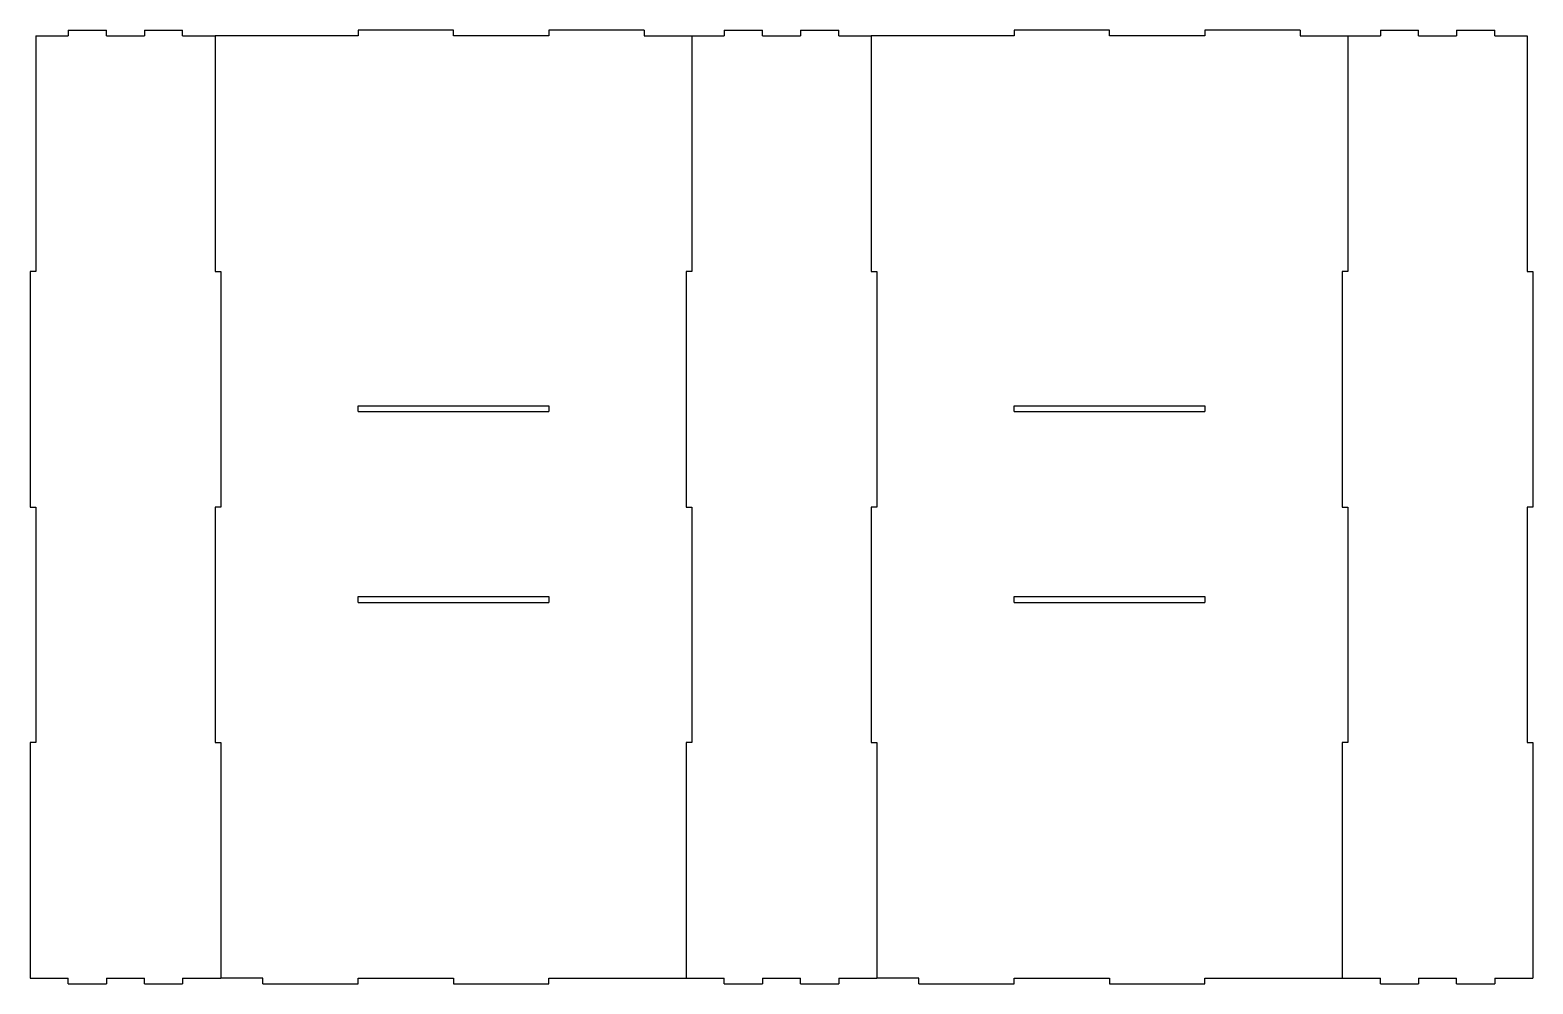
# Model space of a CAD drawing. Header units: millimetres. Extents: x -96 to 4714, y -506 to 1656.
# Drawn here: x 2313 to 3101, y 576 to 1076 of the extents above; entities that cross this region are included whole.
import ezdxf

# ---------------------------------------------------------------- set-up
doc = ezdxf.new("R2010")
doc.units = ezdxf.units.MM
doc.layers.add('Capa2', color=1, linetype='Continuous')

msp = doc.modelspace()

# ---------------------------------------------------------------- linework, layer by layer
at = {"layer": 'Capa2'}
for p, q in [((2316.109, 1072.801), (2316.109, 949.301)), ((2316.109, 1072.801), (2333.109, 1072.801)), ((2333.109, 1075.801), (2333.109, 1072.801)), ((2333.109, 1075.801), (2353.109, 1075.801)), ((2353.109, 1072.801), (2353.109, 1075.801)), ((2353.109, 1072.801), (2373.109, 1072.801)), ((2373.109, 1075.801), (2373.109, 1072.801)), ((2373.109, 1075.801), (2393.109, 1075.801)), ((2393.109, 1072.801), (2393.109, 1075.801)), ((2393.109, 1072.801), (2410.109, 1072.801)), ((2485.109, 1072.801), (2410.109, 1072.801)), ((2410.109, 1072.801), (2410.109, 949.301)), ((2535.109, 1075.801), (2485.109, 1075.801)), ((2485.109, 1075.801), (2485.109, 1072.801)), ((2535.109, 1072.801), (2535.109, 1075.801)), ((2585.109, 1072.801), (2535.109, 1072.801)), ((2635.109, 1075.801), (2585.109, 1075.801)), ((2585.109, 1075.801), (2585.109, 1072.801)), ((2635.109, 1075.801), (2635.109, 1072.801)), ((2635.109, 1072.801), (2660.109, 1072.801)), ((2660.109, 1072.801), (2660.109, 949.301)), ((2660.109, 1072.801), (2677.109, 1072.801)), ((2677.109, 1075.801), (2677.109, 1072.801)), ((2677.109, 1075.801), (2697.109, 1075.801)), ((2697.109, 1072.801), (2697.109, 1075.801)), ((2697.109, 1072.801), (2717.109, 1072.801)), ((2717.109, 1075.801), (2717.109, 1072.801)), ((2717.109, 1075.801), (2737.109, 1075.801)), ((2737.109, 1072.801), (2737.109, 1075.801)), ((2737.109, 1072.801), (2754.109, 1072.801)), ((2754.109, 1072.801), (2754.109, 949.301)), ((2829.109, 1072.801), (2754.109, 1072.801)), ((2879.109, 1075.801), (2829.109, 1075.801)), ((2829.109, 1075.801), (2829.109, 1072.801)), ((2879.109, 1072.801), (2879.109, 1075.801)), ((2929.109, 1072.801), (2879.109, 1072.801)), ((2979.109, 1075.801), (2929.109, 1075.801)), ((2929.109, 1075.801), (2929.109, 1072.801)), ((2979.109, 1075.801), (2979.109, 1072.801)), ((2979.109, 1072.801), (3004.109, 1072.801)), ((3004.109, 1072.801), (3004.109, 949.301)), ((3004.109, 1072.801), (3021.109, 1072.801)), ((3021.109, 1075.801), (3021.109, 1072.801)), ((3021.109, 1075.801), (3041.109, 1075.801)), ((3041.109, 1072.801), (3041.109, 1075.801)), ((3041.109, 1072.801), (3061.109, 1072.801)), ((3061.109, 1075.801), (3061.109, 1072.801)), ((3061.109, 1075.801), (3081.109, 1075.801)), ((3081.109, 1072.801), (3081.109, 1075.801)), ((3081.109, 1072.801), (3098.109, 1072.801)), ((3098.109, 1072.801), (3098.109, 949.301)), ((2316.109, 949.301), (2313.109, 949.301)), ((2313.109, 949.301), (2313.109, 825.801)), ((2410.109, 949.301), (2413.109, 949.301)), ((2413.109, 949.301), (2413.109, 825.801)), ((2660.109, 949.301), (2657.109, 949.301)), ((2657.109, 949.301), (2657.109, 825.801)), ((2754.109, 949.301), (2757.109, 949.301)), ((2757.109, 949.301), (2757.109, 825.801)), ((3004.109, 949.301), (3001.109, 949.301)), ((3001.109, 949.301), (3001.109, 825.801)), ((3098.109, 949.301), (3101.109, 949.301)), ((3101.109, 949.301), (3101.109, 825.801)), ((2485.109, 875.801), (2485.109, 878.801)), ((2485.109, 878.801), (2585.109, 878.801)), ((2485.109, 875.801), (2585.109, 875.801)), ((2585.109, 878.801), (2585.109, 875.801)), ((2829.109, 875.801), (2829.109, 878.801)), ((2829.109, 878.801), (2929.109, 878.801)), ((2829.109, 875.801), (2929.109, 875.801)), ((2929.109, 878.801), (2929.109, 875.801)), ((2313.109, 825.801), (2316.109, 825.801)), ((2316.109, 825.801), (2316.109, 702.301)), ((2413.109, 825.801), (2410.109, 825.801)), ((2410.109, 825.801), (2410.109, 702.301)), ((2657.109, 825.801), (2660.109, 825.801)), ((2660.109, 825.801), (2660.109, 702.301)), ((2757.109, 825.801), (2754.109, 825.801)), ((2754.109, 825.801), (2754.109, 702.301)), ((3001.109, 825.801), (3004.109, 825.801)), ((3004.109, 825.801), (3004.109, 702.301)), ((3101.109, 825.801), (3098.109, 825.801)), ((3098.109, 825.801), (3098.109, 702.301)), ((2485.109, 775.801), (2485.109, 778.801)), ((2485.109, 778.801), (2585.109, 778.801)), ((2485.109, 775.801), (2585.109, 775.801)), ((2585.109, 778.801), (2585.109, 775.801)), ((2829.109, 775.801), (2829.109, 778.801)), ((2829.109, 778.801), (2929.109, 778.801)), ((2829.109, 775.801), (2929.109, 775.801)), ((2929.109, 778.801), (2929.109, 775.801)), ((2316.109, 702.301), (2313.109, 702.301)), ((2313.109, 702.301), (2313.109, 578.801)), ((2410.109, 702.301), (2413.109, 702.301)), ((2413.109, 702.301), (2413.109, 578.801)), ((2660.109, 702.301), (2657.109, 702.301)), ((2657.109, 702.301), (2657.109, 578.801)), ((2754.109, 702.301), (2757.109, 702.301)), ((2757.109, 702.301), (2757.109, 578.801)), ((3004.109, 702.301), (3001.109, 702.301)), ((3001.109, 702.301), (3001.109, 578.801)), ((3098.109, 702.301), (3101.109, 702.301)), ((3101.109, 702.301), (3101.109, 578.801)), ((2313.109, 578.801), (2333.109, 578.801)), ((2333.109, 575.801), (2333.109, 578.801)), ((2333.109, 575.801), (2353.109, 575.801)), ((2353.109, 578.801), (2353.109, 575.801)), ((2353.109, 578.801), (2373.109, 578.801)), ((2373.109, 575.801), (2373.109, 578.801)), ((2373.109, 575.801), (2393.109, 575.801)), ((2393.109, 578.801), (2393.109, 575.801)), ((2393.109, 578.801), (2413.109, 578.801)), ((2435.109, 578.801), (2413.109, 578.801)), ((2435.109, 575.801), (2435.109, 578.801)), ((2435.109, 575.801), (2485.109, 575.801)), ((2485.109, 575.801), (2485.109, 578.801)), ((2485.109, 578.801), (2535.109, 578.801)), ((2535.109, 578.801), (2535.109, 575.801)), ((2535.109, 575.801), (2585.109, 575.801)), ((2585.109, 575.801), (2585.109, 578.801)), ((2585.109, 578.801), (2657.109, 578.801)), ((2657.109, 578.801), (2677.109, 578.801)), ((2677.109, 575.801), (2677.109, 578.801)), ((2677.109, 575.801), (2697.109, 575.801)), ((2697.109, 578.801), (2697.109, 575.801)), ((2697.109, 578.801), (2717.109, 578.801)), ((2717.109, 575.801), (2717.109, 578.801)), ((2717.109, 575.801), (2737.109, 575.801)), ((2737.109, 578.801), (2737.109, 575.801)), ((2737.109, 578.801), (2757.109, 578.801)), ((2779.109, 578.801), (2757.109, 578.801)), ((2779.109, 575.801), (2779.109, 578.801)), ((2779.109, 575.801), (2829.109, 575.801)), ((2829.109, 575.801), (2829.109, 578.801)), ((2829.109, 578.801), (2879.109, 578.801)), ((2879.109, 578.801), (2879.109, 575.801)), ((2879.109, 575.801), (2929.109, 575.801)), ((2929.109, 575.801), (2929.109, 578.801)), ((2929.109, 578.801), (3001.109, 578.801)), ((3001.109, 578.801), (3021.109, 578.801)), ((3021.109, 575.801), (3021.109, 578.801)), ((3021.109, 575.801), (3041.109, 575.801)), ((3041.109, 578.801), (3041.109, 575.801)), ((3041.109, 578.801), (3061.109, 578.801)), ((3061.109, 575.801), (3061.109, 578.801)), ((3061.109, 575.801), (3081.109, 575.801)), ((3081.109, 578.801), (3081.109, 575.801)), ((3081.109, 578.801), (3101.109, 578.801))]:
    msp.add_line(p, q, dxfattribs=at)

doc.saveas('drawing.dxf')
